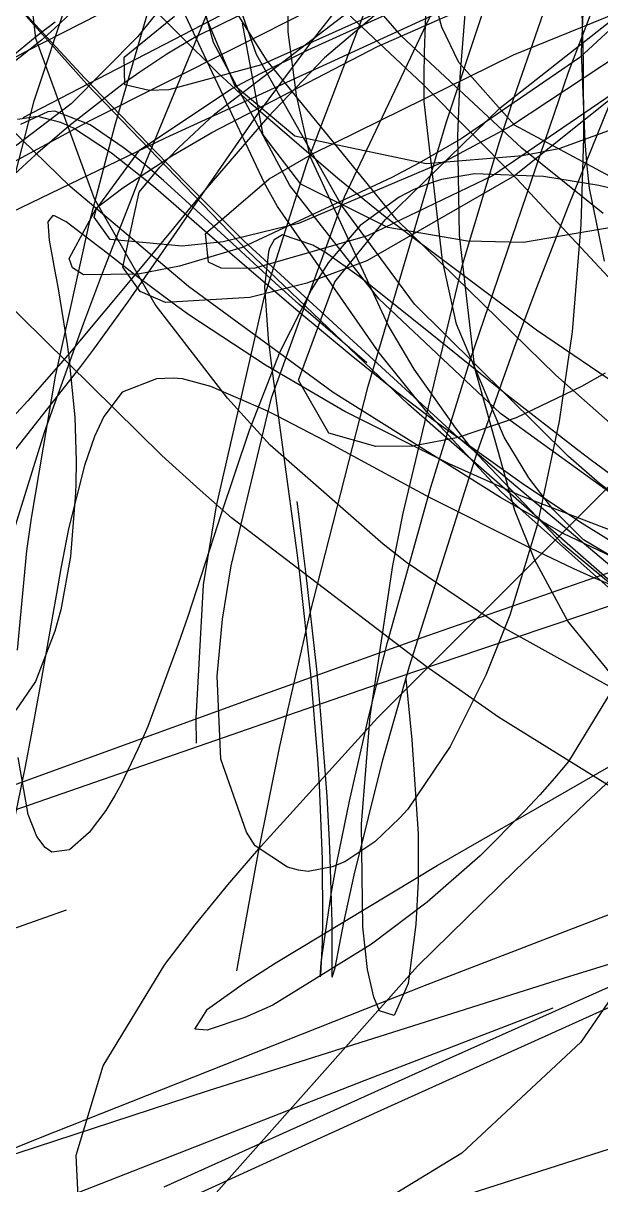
# Model space of a CAD drawing. Header units: metres. Extents: x -307 to 280, y -97 to 158.
# Drawn here: x -32.89 to -23.72, y -10.38 to 8.09 of the extents above; entities that cross this region are included whole.
import ezdxf

# ---------------------------------------------------------------- set-up
doc = ezdxf.new("R2010")
doc.units = ezdxf.units.M

msp = doc.modelspace()

# ---------------------------------------------------------------- linework, layer by layer
for p, q in [((-24.235, 7.309, -1331.336), (-22.203, 12.571, -1327.048)), ((-32.692, 7.847, -1339.526), (-32.971, 10.186, -1341.446)), ((-29.874, 7.784, -1334.704), (-30.525, 10.197, -1336.816)), ((-29.186, 7.589, -1337.84), (-30.106, 10.198, -1339.862)), ((-29.02, 7.488, -1334.466), (-30.635, 10.067, -1336.059)), ((-21.326, 10.062, -1359.69), (-24.055, 7.543, -1357.178)), ((-28.683, 7.95, -1342.802), (-28.696, 9.901, -1344.352)), ((-27.267, 7.718, -1331.365), (-22.956, 9.618, -1327.463)), ((-25.094, 6.914, -1333.603), (-24.144, 9.654, -1331.408)), ((-28.387, 5.857, -1342.855), (-27.025, 9.438, -1341.019)), ((-24.024, 7.635, -1358.548), (-23.943, 9.544, -1357.676)), ((-32.72, 6.852, -1337.347), (-31.889, 9.366, -1335.231)), ((-29.525, 7.089, -1349.764), (-30.379, 9.115, -1343.954)), ((-27.789, 5.327, -1340.719), (-26.01, 9.087, -1337.954)), ((-26.247, 8.028, -1343.16), (-26.556, 9.214, -1340.531)), ((-25.955, 7.238, -1344.326), (-25.801, 9.171, -1343.999)), ((-30.257, 8.897, -1330.595), (-31.072, 7.879, -1331.257)), ((-30.938, 5.904, -1334.701), (-29.704, 8.892, -1332.586)), ((-24.871, 8.912, -1349.531), (-30.637, 6.262, -1348.631)), ((-28.37, 7.664, -1335.966), (-25.679, 8.886, -1332.83)), ((-29.813, 7.311, -1325.239), (-31.197, 8.684, -1326.208)), ((-29.848, 6.646, -1340.479), (-27.051, 8.789, -1336.104)), ((-26.884, 7.882, -1333.377), (-27.645, 8.756, -1333.972)), ((-25.107, 7.587, -1333.566), (-22.068, 8.822, -1330.652)), ((-31.886, 7.121, -1319.308), (-33.194, 8.593, -1319.802)), ((-31.435, 6.474, -1338.156), (-30.808, 8.635, -1336.33)), ((-26.519, 7.63, -1349.12), (-26.482, 8.609, -1348.941)), ((-31.922, 7.218, -1319.243), (-33.083, 8.487, -1319.678)), ((-29.464, 8.364, -1350.146), (-32.899, 6.585, -1349.708)), ((-31.403, 8.377, -1350.61), (-32.845, 7.64, -1350.463)), ((-27.045, 8.441, -1330.359), (-28.107, 7.538, -1332.126)), ((-27.938, 8.427, -1338.095), (-26.547, 7.12, -1339.1)), ((-25.318, 6.745, -1334.843), (-23.307, 8.33, -1332.131)), ((-32.126, 8.257, -1331.758), (-32.397, 8.003, -1331.978)), ((-28.326, 8.303, -1352.637), (-31.838, 6.535, -1352.314)), ((-31.291, 7.55, -1344.02), (-30.493, 8.201, -1340.717)), ((-29.059, 5.547, -1335.747), (-30.321, 8.221, -1337.243)), ((-29.452, 8.216, -1327.616), (-30.154, 7.87, -1328.524)), ((-27.17, 8.297, -1357.633), (-29.107, 7.425, -1354.665)), ((-27.96, 8.252, -1332.265), (-28.251, 7.883, -1332.774)), ((-26.174, 6.503, -1336.49), (-25.575, 8.308, -1335.044)), ((-24.24, 5.167, -1332.056), (-23.018, 8.194, -1329.273)), ((-24.022, 8.271, -1339.866), (-24.002, 7.476, -1340.889)), ((-32.388, 8.104, -1335.254), (-32.673, 7.886, -1335.639)), ((-32.397, 8.003, -1331.978), (-32.604, 7.821, -1332.137)), ((-29.084, 6.314, -1345.679), (-29.412, 8.089, -1341.122)), ((-28.554, 6.947, -1342.044), (-28.683, 7.95, -1342.802)), ((-25.975, 7.464, -1344.514), (-26.247, 8.028, -1343.16)), ((-32.673, 7.886, -1335.639), (-33.606, 7.125, -1336.905)), ((-32.604, 7.821, -1332.137), (-33.48, 7.128, -1332.764)), ((-31.76, 5.297, -1337.606), (-32.692, 7.847, -1339.526)), ((-31.072, 7.879, -1331.257), (-32.13, 6.808, -1331.957)), ((-30.154, 7.87, -1328.524), (-30.613, 7.596, -1329.156)), ((-28.658, 5.51, -1332.949), (-29.874, 7.784, -1334.704)), ((-28.251, 7.883, -1332.774), (-29.178, 6.635, -1334.384)), ((-24.976, 6.101, -1332.154), (-26.884, 7.882, -1333.377)), ((-32.845, 7.64, -1350.463), (-34.868, 6.569, -1350.273)), ((-30.613, 7.596, -1329.156), (-31.043, 7.311, -1329.767)), ((-29.897, 6.35, -1334.685), (-27.267, 7.718, -1331.365)), ((-27.839, 5.196, -1336.036), (-29.186, 7.589, -1337.84)), ((-29.123, 7.288, -1337.002), (-28.37, 7.664, -1335.966)), ((-28.301, 6.011, -1338.202), (-25.107, 7.587, -1333.566)), ((-26.525, 7.248, -1349.184), (-26.519, 7.63, -1349.12)), ((-23.408, 7.602, -1361.728), (-25.139, 6.455, -1360.101)), ((-23.969, 6.203, -1359.091), (-24.024, 7.635, -1358.548)), ((-31.28, 7.107, -1347.955), (-31.291, 7.55, -1344.02)), ((-29.107, 7.425, -1354.665), (-30.58, 7.028, -1351.36)), ((-26.965, 4.97, -1332.955), (-29.02, 7.488, -1334.466)), ((-28.107, 7.538, -1332.126), (-29.016, 6.588, -1333.668)), ((-25.092, 6.467, -1347.309), (-25.975, 7.464, -1344.514)), ((-24.055, 7.543, -1357.178), (-25.935, 6.249, -1355.177)), ((-24.002, 7.476, -1340.889), (-23.994, 6.27, -1342.148)), ((-32.148, 5.491, -1327.166), (-33.918, 7.209, -1328.202)), ((-30.325, 5.565, -1318.723), (-31.922, 7.218, -1319.243)), ((-31.043, 7.311, -1329.767), (-31.304, 7.123, -1330.147)), ((-29.276, 6.812, -1324.938), (-29.813, 7.311, -1325.239)), ((-29.584, 7.045, -1337.699), (-29.123, 7.288, -1337.002)), ((-26.524, 6.845, -1349.247), (-26.525, 7.248, -1349.184)), ((-25.992, 6.295, -1344.461), (-25.955, 7.238, -1344.326)), ((-25.794, 2.73, -1335.767), (-24.235, 7.309, -1331.336)), ((-22.983, 7.339, -1359.919), (-25.437, 5.664, -1357.206)), ((-22.964, 7.361, -1361.461), (-25.088, 5.661, -1359.42)), ((-31.304, 7.123, -1330.147), (-32.171, 6.452, -1331.433)), ((-29.335, 4.476, -1318.522), (-31.886, 7.121, -1319.308)), ((-30.891, 7.02, -1350.192), (-31.28, 7.107, -1347.955)), ((-31.042, 6.078, -1340.9), (-29.584, 7.045, -1337.699)), ((-30.58, 7.028, -1351.36), (-30.891, 7.02, -1350.192)), ((-28.578, 6.295, -1353.005), (-29.525, 7.089, -1349.764)), ((-26.547, 7.12, -1339.1), (-25.059, 5.619, -1339.946)), ((-33.617, 3.377, -1340.62), (-32.72, 6.852, -1337.347)), ((-28.334, 5.968, -1341.329), (-28.554, 6.947, -1342.044)), ((-26.233, 4.314, -1349.438), (-26.524, 6.845, -1349.247)), ((-25.327, 6.202, -1334.192), (-25.094, 6.914, -1333.603)), ((-32.13, 6.808, -1331.957), (-33.258, 5.95, -1332.579)), ((-32.503, 6.679, -1327.356), (-32.937, 6.477, -1329.539)), ((-32.392, 6.69, -1326.883), (-32.503, 6.679, -1327.356)), ((-31.828, 6.471, -1325.137), (-32.392, 6.69, -1326.883)), ((-27.895, 5.622, -1324.358), (-29.276, 6.812, -1324.938)), ((-27.147, 4.962, -1338.238), (-25.318, 6.745, -1334.843)), ((-22.772, 6.68, -1363.207), (-24.384, 6.094, -1361.071)), ((-31.838, 6.535, -1352.314), (-37.017, 3.734, -1351.937)), ((-32.662, 6.603, -1326.352), (-32.987, 6.556, -1327.596)), ((-32.296, 6.51, -1325.263), (-32.662, 6.603, -1326.352)), ((-32.094, 6.422, -1324.753), (-32.296, 6.51, -1325.263)), ((-31.836, 4.943, -1339.487), (-31.435, 6.474, -1338.156)), ((-31.308, 6.115, -1324.013), (-31.828, 6.471, -1325.137)), ((-30.428, 6.105, -1341.688), (-29.848, 6.646, -1340.479)), ((-29.178, 6.635, -1334.384), (-30.198, 5.159, -1336.073)), ((-29.016, 6.588, -1333.668), (-30.009, 5.436, -1335.308)), ((-27.413, 2.319, -1340.251), (-26.174, 6.503, -1336.49)), ((-23.356, 5.533, -1350.994), (-25.092, 6.467, -1347.309)), ((-32.171, 6.452, -1331.433), (-32.697, 5.996, -1332.233)), ((-31.49, 6.022, -1323.629), (-32.094, 6.422, -1324.753)), ((-30.535, 5.979, -1335.677), (-29.897, 6.35, -1334.685)), ((-28.484, 5.53, -1348.218), (-29.084, 6.314, -1345.679)), ((-26.494, 5.852, -1357.579), (-28.578, 6.295, -1353.005)), ((-25.139, 6.455, -1360.101), (-26.199, 5.891, -1358.924)), ((-25.965, 4.721, -1344.627), (-25.992, 6.295, -1344.461)), ((-30.637, 6.262, -1348.631), (-33.076, 5.087, -1348.38)), ((-31.127, 5.975, -1323.683), (-31.308, 6.115, -1324.013)), ((-30.722, 5.8, -1342.402), (-30.428, 6.105, -1341.688)), ((-25.935, 6.249, -1355.177), (-26.612, 5.861, -1354.373)), ((-25.918, 4.247, -1335.895), (-25.327, 6.202, -1334.192)), ((-23.681, 5.066, -1331.433), (-24.976, 6.101, -1332.154)), ((-24.384, 6.094, -1361.071), (-24.961, 5.98, -1360.186)), ((-23.994, 6.27, -1342.148), (-24.035, 4.891, -1343.318)), ((-23.937, 5.814, -1359.222), (-23.969, 6.203, -1359.091)), ((-32.697, 5.996, -1332.233), (-33.044, 5.678, -1332.765)), ((-31.733, 5.126, -1345.222), (-31.042, 6.078, -1340.9)), ((-30.911, 5.562, -1322.858), (-31.49, 6.022, -1323.629)), ((-31.31, 5.469, -1337.191), (-30.535, 5.979, -1335.677)), ((-30.958, 5.837, -1323.404), (-31.127, 5.975, -1323.683)), ((-28.987, 5.615, -1339.546), (-28.301, 6.011, -1338.202)), ((-27.099, 3.287, -1339.464), (-28.334, 5.968, -1341.329)), ((-24.961, 5.98, -1360.186), (-26.494, 5.852, -1357.579)), ((-31.643, 4.091, -1336.026), (-30.938, 5.904, -1334.701)), ((-31.054, 5.4, -1343.397), (-30.722, 5.8, -1342.402)), ((-30.667, 5.586, -1322.993), (-30.958, 5.837, -1323.404)), ((-29.064, 3.745, -1343.846), (-28.387, 5.857, -1342.855)), ((-26.199, 5.891, -1358.924), (-28.523, 4.905, -1355.878)), ((-26.612, 5.861, -1354.373), (-27.038, 5.634, -1353.839)), ((-23.899, 5.466, -1359.329), (-23.937, 5.814, -1359.222)), ((-30.788, 5.461, -1322.714), (-30.911, 5.562, -1322.858)), ((-30.021, 5, -1322.323), (-30.667, 5.586, -1322.993)), ((-29.382, 4.625, -1318.446), (-30.325, 5.565, -1318.723)), ((-29.996, 4.743, -1343.503), (-28.987, 5.615, -1339.546)), ((-27.038, 5.634, -1353.839), (-29.418, 4.522, -1350.573)), ((-28.856, 5.174, -1335.543), (-29.059, 5.547, -1335.747)), ((-27.145, 5.008, -1324.103), (-27.895, 5.622, -1324.358)), ((-25.088, 5.661, -1359.42), (-27.437, 4.309, -1356.725)), ((-25.437, 5.664, -1357.206), (-27.427, 4.706, -1354.302)), ((-26.398, 5.557, -1323.523), (-26.688, 5.443, -1324.197)), ((-26.248, 5.605, -1323.198), (-26.398, 5.557, -1323.523)), ((-25.723, 5.695, -1322.245), (-26.248, 5.605, -1323.198)), ((-24.63, 5.653, -1320.871), (-25.723, 5.695, -1322.245)), ((-25.059, 5.619, -1339.946), (-23.299, 3.728, -1340.628)), ((-23.753, 5.511, -1320.11), (-24.63, 5.653, -1320.871)), ((-30.271, 3.903, -1326.212), (-32.148, 5.491, -1327.166)), ((-31.729, 5.152, -1338.235), (-31.31, 5.469, -1337.191)), ((-31.313, 4.208, -1347.471), (-31.054, 5.4, -1343.397)), ((-29.612, 4.44, -1321.847), (-30.788, 5.461, -1322.714)), ((-30.009, 5.436, -1335.308), (-30.227, 5.173, -1335.651)), ((-27.246, 3.707, -1331.689), (-28.658, 5.51, -1332.949)), ((-27.104, 4.843, -1351.613), (-28.484, 5.53, -1348.218)), ((-26.688, 5.443, -1324.197), (-26.92, 5.321, -1324.802)), ((-23.663, 4.306, -1359.572), (-23.899, 5.466, -1359.329)), ((-22.576, 5.228, -1319.473), (-23.753, 5.511, -1320.11)), ((-30.796, 3.616, -1336.407), (-31.76, 5.297, -1337.606)), ((-30.227, 5.173, -1335.651), (-30.557, 4.772, -1336.161)), ((-28.95, 2.131, -1342.939), (-27.789, 5.327, -1340.719)), ((-27.24, 2.847, -1334.313), (-28.856, 5.174, -1335.543)), ((-26.678, 3.623, -1334.86), (-27.839, 5.196, -1336.036)), ((-26.92, 5.321, -1324.802), (-27.54, 4.875, -1326.655)), ((-32.427, 5.024, -1330.299), (-32.504, 4.929, -1332.303)), ((-32.396, 5.027, -1329.827), (-32.427, 5.024, -1330.299)), ((-32.21, 4.931, -1328.289), (-32.396, 5.027, -1329.827)), ((-32.164, 4.349, -1342.286), (-31.729, 5.152, -1338.235)), ((-31.767, 5.006, -1345.867), (-31.733, 5.126, -1345.222)), ((-31.512, 4.648, -1348.586), (-31.767, 5.006, -1345.867)), ((-30.198, 5.159, -1336.073), (-30.412, 4.846, -1336.403)), ((-29.818, 4.813, -1322.147), (-30.021, 5, -1322.323)), ((-24.742, 3.211, -1323.579), (-27.145, 5.008, -1324.103)), ((-24.735, 3.885, -1333.32), (-24.24, 5.167, -1332.056)), ((-32.504, 4.929, -1332.303), (-32.483, 4.642, -1334.449)), ((-32.382, 2.48, -1341.711), (-31.836, 4.943, -1339.487)), ((-31.714, 4.552, -1326.301), (-32.21, 4.931, -1328.289)), ((-30.412, 4.846, -1336.403), (-31.237, 3.656, -1337.626)), ((-29.502, 4.522, -1321.912), (-29.818, 4.813, -1322.147)), ((-28.523, 4.905, -1355.878), (-29.718, 4.615, -1353.762)), ((-27.54, 4.875, -1326.655), (-28.05, 4.281, -1328.605)), ((-27.942, 3.979, -1340.325), (-27.147, 4.962, -1338.238)), ((-25.836, 4.622, -1353.943), (-27.104, 4.843, -1351.613)), ((-24.435, 2.496, -1331.505), (-26.965, 4.97, -1332.955)), ((-22.884, 4.954, -1358.081), (-24.949, 4.601, -1355.346)), ((-24.035, 4.891, -1343.318), (-24.173, 3.182, -1344.529)), ((-32.483, 4.642, -1334.449), (-32.425, 4.322, -1335.986)), ((-30.371, 4.545, -1352.269), (-31.512, 4.648, -1348.586)), ((-30.557, 4.772, -1336.161), (-31.01, 4.221, -1336.841)), ((-29.953, 4.29, -1347.167), (-29.996, 4.743, -1343.503)), ((-25.986, 1.502, -1317.671), (-29.382, 4.625, -1318.446)), ((-27.427, 4.706, -1354.302), (-29.229, 4.187, -1350.526)), ((-28.908, 4.646, -1338.287), (-28.98, 4.515, -1339.249)), ((-28.778, 4.723, -1337.156), (-28.908, 4.646, -1338.287)), ((-28.295, 4.56, -1334.936), (-28.778, 4.723, -1337.156)), ((-25.718, 2.607, -1344.709), (-25.965, 4.721, -1344.627)), ((-24.949, 4.601, -1355.346), (-25.836, 4.622, -1353.943)), ((-31.629, 4.485, -1326.029), (-31.714, 4.552, -1326.301)), ((-31.119, 4.087, -1324.864), (-31.629, 4.485, -1326.029)), ((-29.418, 4.522, -1350.573), (-30.409, 4.224, -1348.793)), ((-29.718, 4.615, -1353.762), (-30.371, 4.545, -1352.269)), ((-29.456, 4.304, -1321.756), (-29.612, 4.44, -1321.847)), ((-28.894, 3.964, -1321.579), (-29.502, 4.522, -1321.912)), ((-26.773, 2.026, -1317.893), (-29.335, 4.476, -1318.522)), ((-28.997, 4.454, -1339.584), (-29.062, 3.897, -1342.012)), ((-28.98, 4.515, -1339.249), (-28.997, 4.454, -1339.584)), ((-28.091, 4.444, -1334.235), (-28.295, 4.56, -1334.936)), ((-27.555, 4.062, -1332.903), (-28.091, 4.444, -1334.235)), ((-30.691, 1.217, -1322.192), (-33.89, 4.366, -1323.62)), ((-32.425, 4.322, -1335.986), (-32.402, 4.2, -1336.471)), ((-32.111, 4.201, -1343.383), (-32.164, 4.349, -1342.286)), ((-29.748, 4.197, -1348.571), (-29.953, 4.29, -1347.167)), ((-28.563, 3.536, -1321.403), (-29.456, 4.304, -1321.756)), ((-27.437, 4.309, -1356.725), (-28.39, 3.956, -1355.368)), ((-28.05, 4.281, -1328.605), (-28.315, 3.856, -1329.817)), ((-26.857, 0.298, -1339.788), (-25.918, 4.247, -1335.895)), ((-26.01, 3.304, -1349.439), (-26.233, 4.314, -1349.438)), ((-32.402, 4.2, -1336.471), (-32.346, 3.899, -1337.58)), ((-31.01, 4.221, -1336.841), (-32.183, 2.813, -1338.503)), ((-31.937, 4.091, -1344.592), (-32.111, 4.201, -1343.383)), ((-31.068, 4.101, -1347.313), (-31.937, 4.091, -1344.592)), ((-31.933, 3.323, -1336.598), (-31.643, 4.091, -1336.026)), ((-31.036, 3.826, -1349.46), (-31.313, 4.208, -1347.471)), ((-30.455, 3.592, -1323.839), (-31.119, 4.087, -1324.864)), ((-30.409, 4.224, -1348.793), (-31.068, 4.101, -1347.313)), ((-29.229, 4.187, -1350.526), (-29.748, 4.197, -1348.571)), ((-26.455, 3.182, -1331.193), (-27.555, 4.062, -1332.903)), ((-32.346, 3.899, -1337.58), (-32.194, 2.982, -1340.431)), ((-27.973, 2.22, -1325.197), (-30.271, 3.903, -1326.212)), ((-28.39, 3.956, -1355.368), (-29.293, 3.73, -1353.862)), ((-29.062, 3.897, -1342.012), (-29.002, 3.069, -1344.35)), ((-28.516, 3.623, -1321.42), (-28.894, 3.964, -1321.579)), ((-28.519, 2.415, -1344.645), (-27.942, 3.979, -1340.325)), ((-25.063, 3.011, -1334.22), (-24.735, 3.885, -1333.32)), ((-30.636, 3.651, -1350.953), (-31.036, 3.826, -1349.46)), ((-29.293, 3.73, -1353.862), (-30.636, 3.651, -1350.953)), ((-29.825, 0.419, -1345.21), (-29.064, 3.745, -1343.846)), ((-28.315, 3.856, -1329.817), (-28.818, 2.863, -1332.403)), ((-25.311, 1.883, -1330.524), (-27.246, 3.707, -1331.689)), ((-31.237, 3.656, -1337.626), (-31.779, 2.907, -1338.36)), ((-29.65, 2.126, -1335.38), (-30.796, 3.616, -1336.407)), ((-30.249, 3.443, -1323.573), (-30.455, 3.592, -1323.839)), ((-27.683, 2.806, -1321.212), (-28.563, 3.536, -1321.403)), ((-27.436, 2.691, -1321.178), (-28.516, 3.623, -1321.42)), ((-24.23, 1.2, -1333.036), (-26.678, 3.623, -1334.86)), ((-29.047, 2.651, -1322.549), (-30.249, 3.443, -1323.573)), ((-32.555, 1.586, -1337.926), (-31.933, 3.323, -1336.598)), ((-26.684, 2.591, -1338.987), (-27.099, 3.287, -1339.464)), ((-25.524, 2.431, -1330.205), (-26.455, 3.182, -1331.193)), ((-25.253, 1.506, -1349.189), (-26.01, 3.304, -1349.439)), ((-22.555, 1.717, -1323.32), (-24.742, 3.211, -1323.579)), ((-24.173, 3.182, -1344.529), (-24.38, 1.762, -1345.382)), ((-32.194, 2.982, -1340.431), (-32.175, 2.829, -1340.821)), ((-29.002, 3.069, -1344.35), (-28.943, 2.592, -1345.402)), ((-25.68, 1.283, -1336.135), (-25.063, 3.011, -1334.22)), ((-32.183, 2.813, -1338.503), (-32.819, 2.087, -1339.314)), ((-32.175, 2.829, -1340.821), (-32.076, 1.828, -1343.195)), ((-31.779, 2.907, -1338.36), (-31.986, 2.632, -1338.624)), ((-28.818, 2.863, -1332.403), (-29.305, 1.615, -1335.3)), ((-27.005, 2.263, -1321.142), (-27.683, 2.806, -1321.212)), ((-26.487, 1.915, -1333.831), (-27.24, 2.847, -1334.313)), ((-31.986, 2.632, -1338.624), (-33.019, 1.316, -1339.874)), ((-27.785, 1.916, -1321.901), (-29.047, 2.651, -1322.549)), ((-28.943, 2.592, -1345.402), (-28.764, 1.271, -1347.911)), ((-26.022, 1.652, -1338.349), (-26.684, 2.591, -1338.987)), ((-26.418, 0.716, -1337.96), (-25.794, 2.73, -1335.767)), ((-25.084, 0.344, -1344.549), (-25.718, 2.607, -1344.709)), ((-32.763, 0.221, -1343.835), (-32.382, 2.48, -1341.711)), ((-30.776, 2.435, -1326.759), (-31.321, 2.221, -1328.564)), ((-30.513, 2.447, -1326.091), (-30.776, 2.435, -1326.759)), ((-30.366, 2.435, -1325.763), (-30.513, 2.447, -1326.091)), ((-29.912, 2.316, -1324.966), (-30.366, 2.435, -1325.763)), ((-28.04, 1.573, -1348.569), (-28.519, 2.415, -1344.645)), ((-25.209, 2.178, -1329.922), (-25.524, 2.431, -1330.205)), ((-23.57, 1.731, -1331.061), (-24.435, 2.496, -1331.505)), ((-23.65, 2.523, -1357.649), (-24.028, 2.315, -1357.125)), ((-31.321, 2.221, -1328.564), (-31.616, 1.837, -1330.056)), ((-29.033, 1.93, -1323.973), (-29.912, 2.316, -1324.966)), ((-28.341, -1.31, -1344.047), (-27.413, 2.319, -1340.251)), ((-25.311, 0.551, -1324.177), (-27.973, 2.22, -1325.197)), ((-26.371, 1.773, -1321.128), (-27.005, 2.263, -1321.142)), ((-24.028, 2.315, -1357.125), (-25.065, 1.815, -1355.586)), ((-32.819, 2.087, -1339.314), (-33.526, 1.319, -1340.157)), ((-28.974, 1.379, -1334.872), (-29.65, 2.126, -1335.38)), ((-29.589, -0.538, -1344.714), (-28.95, 2.131, -1342.939)), ((-24.092, 1.308, -1329.178), (-25.209, 2.178, -1329.922)), ((-28.863, 1.847, -1323.815), (-29.033, 1.93, -1323.973)), ((-28.09, 1.442, -1323.295), (-28.863, 1.847, -1323.815)), ((-26.129, 1.084, -1321.463), (-27.785, 1.916, -1321.901)), ((-23.36, -0.968, -1317.277), (-26.773, 2.026, -1317.893)), ((-25.299, 0.634, -1333.178), (-26.487, 1.915, -1333.831)), ((-23.022, 0.224, -1329.552), (-25.311, 1.883, -1330.524)), ((-32.076, 1.828, -1343.195), (-32.053, 1.127, -1344.603)), ((-31.616, 1.837, -1330.056), (-31.76, 1.521, -1330.996)), ((-24.929, 0.744, -1321.273), (-26.371, 1.773, -1321.128)), ((-25.065, 1.815, -1355.586), (-25.984, 1.501, -1354.008)), ((-24.38, 1.762, -1345.382), (-24.732, 0.112, -1346.253)), ((-33.705, -2.102, -1340.947), (-32.555, 1.586, -1337.926)), ((-31.76, 1.521, -1330.996), (-31.918, 1.06, -1332.196)), ((-29.305, 1.615, -1335.3), (-29.755, 0.274, -1338.148)), ((-27.291, 1.358, -1351.08), (-28.04, 1.573, -1348.569)), ((-25.984, 1.501, -1354.008), (-26.705, 1.365, -1352.535)), ((-25.78, 1.337, -1338.134), (-26.022, 1.652, -1338.349)), ((-22.594, -1.362, -1317.132), (-25.986, 1.502, -1317.671)), ((-24.864, 0.863, -1349.019), (-25.253, 1.506, -1349.189)), ((-27.176, -0.192, -1333.821), (-28.974, 1.379, -1334.872)), ((-27.343, 1.037, -1322.961), (-28.09, 1.442, -1323.295)), ((-26.705, 1.365, -1352.535), (-27.291, 1.358, -1351.08)), ((-27.269, -2.954, -1326.169), (-22.925, 1.395, -1321.967)), ((-24.316, -0.2, -1337.077), (-25.78, 1.337, -1338.134)), ((-23.867, 1.136, -1329.049), (-24.092, 1.308, -1329.178)), ((-32.053, 1.127, -1344.603), (-32.059, 0.774, -1345.248)), ((-30.084, 0.666, -1321.942), (-30.691, 1.217, -1322.192)), ((-28.764, 1.271, -1347.911), (-28.547, -0.33, -1350.301)), ((-26.76, -2.13, -1340.676), (-25.68, 1.283, -1336.135)), ((-23.739, 0.771, -1332.711), (-24.23, 1.2, -1333.036)), ((-22.656, 0.248, -1328.545), (-23.867, 1.136, -1329.049)), ((-31.918, 1.06, -1332.196), (-32.174, 0.052, -1334.466)), ((-26.44, 0.551, -1322.723), (-27.343, 1.037, -1322.961)), ((-24.98, 0.572, -1321.321), (-26.129, 1.084, -1321.463)), ((-32.059, 0.774, -1345.248), (-32.066, 0.621, -1345.514)), ((-24.015, 0.137, -1321.44), (-24.929, 0.744, -1321.273)), ((-24.481, 0.365, -1348.832), (-24.864, 0.863, -1349.019)), ((-21.948, -0.564, -1331.685), (-23.739, 0.771, -1332.711)), ((-32.066, 0.621, -1345.514), (-32.143, -0.387, -1347.173)), ((-29.583, 0.225, -1321.742), (-30.084, 0.666, -1321.942)), ((-27.105, -1.754, -1341.035), (-26.418, 0.716, -1337.96)), ((-23.261, -1.182, -1332.27), (-25.299, 0.634, -1333.178)), ((-23.308, -0.072, -1321.321), (-24.98, 0.572, -1321.321)), ((-30.028, -0.839, -1345.674), (-29.825, 0.419, -1345.21)), ((-28.548, 0.483, -1350.406), (-28.512, 0.199, -1350.816)), ((-24.844, -0.252, -1322.623), (-26.44, 0.551, -1322.723)), ((-24.319, -0.021, -1323.823), (-25.311, 0.551, -1324.177)), ((-32.837, -0.299, -1344.332), (-32.763, 0.221, -1343.835)), ((-29.755, 0.274, -1338.148), (-29.866, -0.072, -1338.845)), ((-26.495, -2.139, -1320.663), (-29.583, 0.225, -1321.742)), ((-28.512, 0.199, -1350.816), (-28.452, -0.293, -1351.487)), ((-27.025, -0.531, -1340.661), (-26.857, 0.298, -1339.788)), ((-21.193, 0.193, -1336.317), (-26.472, -1.649, -1335.748)), ((-24.77, -0.437, -1344.431), (-25.084, 0.344, -1344.549)), ((-23.994, -0.124, -1348.574), (-24.481, 0.365, -1348.832)), ((-32.174, 0.052, -1334.466), (-32.297, -0.582, -1335.699)), ((-24.732, 0.112, -1346.253), (-25.164, -1.319, -1346.915)), ((-23.169, -0.392, -1321.643), (-24.015, 0.137, -1321.44)), ((-29.866, -0.072, -1338.845), (-30.281, -1.343, -1341.355)), ((-20.495, -1.863, -1322.658), (-24.319, -0.021, -1323.823)), ((-22.828, -0.816, -1347.898), (-23.994, -0.124, -1348.574)), ((-32.987, -1.876, -1345.873), (-32.837, -0.299, -1344.332)), ((-28.547, -0.33, -1350.301), (-28.507, -0.667, -1350.714)), ((-28.452, -0.293, -1351.487), (-28.411, -0.634, -1351.917)), ((-26.805, -0.484, -1333.626), (-27.176, -0.192, -1333.821)), ((-24.149, -0.583, -1322.648), (-24.844, -0.252, -1322.623)), ((-22.778, -1.484, -1336.164), (-24.316, -0.2, -1337.077)), ((-32.143, -0.387, -1347.173), (-32.295, -1.237, -1348.352)), ((-29.727, -1.383, -1345.267), (-29.589, -0.538, -1344.714)), ((-27.382, -2.928, -1343.458), (-27.025, -0.531, -1340.661)), ((-25.326, -1.488, -1332.956), (-26.805, -0.484, -1333.626)), ((-24.242, -1.415, -1344.196), (-24.77, -0.437, -1344.431)), ((-32.297, -0.582, -1335.699), (-32.368, -0.976, -1336.421)), ((-28.507, -0.667, -1350.714), (-28.33, -2.259, -1352.483)), ((-28.411, -0.634, -1351.917), (-28.238, -2.177, -1353.659)), ((-23.832, -0.73, -1322.671), (-24.149, -0.583, -1322.648)), ((-23.963, -4.309, -1308.037), (-20.019, -0.618, -1304.71)), ((-21.999, -1.49, -1323), (-23.832, -0.73, -1322.671)), ((-30.146, -2.966, -1346.339), (-30.028, -0.839, -1345.674)), ((-32.368, -0.976, -1336.421), (-32.622, -2.414, -1338.912)), ((-32.295, -1.237, -1348.352), (-32.391, -1.577, -1348.749)), ((-23.492, -1.146, -1335.954), (-25.632, -1.867, -1335.766)), ((-30.281, -1.343, -1341.355), (-30.431, -1.78, -1342.189)), ((-29.813, -2.289, -1345.853), (-29.727, -1.383, -1345.267)), ((-28.687, -2.811, -1345.79), (-28.341, -1.31, -1344.047)), ((-25.164, -1.319, -1346.915), (-25.544, -2.277, -1347.311)), ((-23.285, -2.588, -1343.708), (-24.242, -1.415, -1344.196)), ((-22.806, -1.299, -1361.866), (-24.23, -3.646, -1360.582)), ((-32.391, -1.577, -1348.749), (-32.697, -2.375, -1349.536)), ((-26.472, -1.649, -1335.748), (-29.121, -2.599, -1335.623)), ((-23.393, -2.559, -1332.233), (-25.326, -1.488, -1332.956)), ((-30.431, -1.78, -1342.189), (-30.915, -3.091, -1344.66)), ((-27.288, -2.458, -1341.983), (-27.105, -1.754, -1341.035)), ((-25.632, -1.867, -1335.766), (-27.256, -2.42, -1335.664)), ((-28.238, -2.177, -1353.659), (-28.171, -2.901, -1354.274)), ((-27.183, -3.621, -1342.997), (-26.76, -2.13, -1340.676)), ((-25.346, -2.942, -1320.296), (-26.495, -2.139, -1320.663)), ((-32.697, -2.375, -1349.536), (-33.013, -2.831, -1349.755)), ((-29.755, -3.61, -1346.712), (-29.813, -2.289, -1345.853)), ((-28.33, -2.259, -1352.483), (-28.219, -3.603, -1353.602)), ((-26.816, -2.335, -1347.952), (-26.72, -3.302, -1349.275)), ((-25.544, -2.277, -1347.311), (-26.11, -3.41, -1347.735)), ((-32.622, -2.414, -1338.912), (-32.767, -3.222, -1340.189)), ((-27.256, -2.42, -1335.664), (-28.698, -2.916, -1335.602)), ((-27.41, -2.949, -1342.672), (-27.288, -2.458, -1341.983)), ((-29.121, -2.599, -1335.623), (-36.355, -5.23, -1335.603)), ((-28.698, -2.916, -1335.602), (-33.598, -4.62, -1335.521)), ((-28.824, -3.432, -1346.549), (-28.687, -2.811, -1345.79)), ((-28.171, -2.901, -1354.274), (-28.07, -4.206, -1355.126)), ((-27.713, -4.278, -1344.75), (-27.41, -2.949, -1342.672)), ((-27.522, -4.642, -1345.726), (-27.382, -2.928, -1343.458)), ((-26.318, -5.299, -1331.974), (-22.132, -2.888, -1327.08)), ((-22.945, -4.437, -1319.61), (-25.346, -2.942, -1320.296)), ((-30.915, -3.091, -1344.66), (-31.071, -3.451, -1345.329)), ((-30.144, -3.357, -1346.449), (-30.146, -2.966, -1346.339)), ((-29.122, -4.997, -1328.72), (-27.269, -2.954, -1326.169)), ((-32.767, -3.222, -1340.189), (-32.869, -3.752, -1340.992)), ((-26.72, -3.302, -1349.275), (-26.622, -4.798, -1351.045)), ((-31.071, -3.451, -1345.329), (-31.344, -4.02, -1346.39)), ((-29.161, -5.116, -1348.861), (-28.824, -3.432, -1346.549)), ((-26.11, -3.41, -1347.735), (-26.783, -4.403, -1348.053)), ((-32.817, -4.492, -1348.395), (-32.975, -3.584, -1347.552)), ((-29.348, -4.769, -1347.515), (-29.755, -3.61, -1346.712)), ((-28.219, -3.603, -1353.602), (-28.195, -4.019, -1353.852)), ((-27.635, -5.453, -1346.575), (-27.183, -3.621, -1342.997)), ((-24.23, -3.646, -1360.582), (-24.454, -3.911, -1360.315)), ((-32.869, -3.752, -1340.992), (-33.047, -4.629, -1342.278)), ((-31.344, -4.02, -1346.39), (-31.438, -4.189, -1346.709)), ((-28.195, -4.019, -1353.852), (-28.145, -5.2, -1354.371)), ((-24.454, -3.911, -1360.315), (-24.687, -4.175, -1360.023)), ((-31.438, -4.189, -1346.709), (-31.584, -4.425, -1347.161)), ((-28.07, -4.206, -1355.126), (-28.032, -4.908, -1355.358)), ((-24.687, -4.175, -1360.023), (-24.921, -4.427, -1359.717)), ((-31.584, -4.425, -1347.161), (-31.845, -4.778, -1347.865)), ((-27.911, -5.258, -1346.51), (-27.713, -4.278, -1344.75)), ((-26.783, -4.403, -1348.053), (-26.912, -4.544, -1348.089)), ((-24.921, -4.427, -1359.717), (-25.636, -5.148, -1358.718)), ((-25.081, -5.378, -1309.101), (-23.963, -4.309, -1308.037)), ((-32.679, -4.839, -1348.672), (-32.817, -4.492, -1348.395)), ((-26.912, -4.544, -1348.089), (-27.311, -4.925, -1348.175)), ((-31.845, -4.778, -1347.865), (-32.159, -5.049, -1348.486)), ((-29.21, -4.99, -1347.68), (-29.348, -4.769, -1347.515)), ((-27.501, -6.273, -1348.304), (-27.522, -4.642, -1345.726)), ((-26.622, -4.798, -1351.045), (-26.618, -5.086, -1351.323)), ((-32.546, -5.014, -1348.768), (-32.679, -4.839, -1348.672)), ((-28.032, -4.908, -1355.358), (-28.021, -5.191, -1355.385)), ((-27.311, -4.925, -1348.175), (-27.785, -5.244, -1348.21)), ((-32.439, -5.088, -1348.768), (-32.546, -5.014, -1348.768)), ((-32.159, -5.049, -1348.486), (-32.439, -5.088, -1348.768)), ((-29.643, -5.606, -1329.569), (-29.122, -4.997, -1328.72)), ((-29.448, -6.68, -1351.526), (-29.161, -5.116, -1348.861)), ((-28.694, -5.328, -1348.008), (-29.21, -4.99, -1347.68)), ((-26.618, -5.086, -1351.323), (-26.619, -5.349, -1351.56)), ((-25.636, -5.148, -1358.718), (-26.476, -5.883, -1357.378)), ((-28.894, -6.852, -1337.113), (-26.318, -5.299, -1331.974)), ((-28.522, -5.377, -1348.081), (-28.694, -5.328, -1348.008)), ((-27.988, -5.322, -1348.197), (-28.366, -5.394, -1348.133)), ((-28.145, -5.2, -1354.371), (-28.138, -6.179, -1354.362)), ((-28.021, -5.191, -1355.385), (-27.994, -6.208, -1355.21)), ((-27.997, -5.725, -1347.439), (-27.911, -5.258, -1346.51)), ((-27.785, -5.244, -1348.21), (-27.988, -5.322, -1348.197)), ((-26.619, -5.349, -1351.56), (-26.623, -5.547, -1351.727)), ((-28.366, -5.394, -1348.133), (-28.522, -5.377, -1348.081)), ((-27.8, -6.207, -1348.409), (-27.635, -5.453, -1346.575)), ((-26.633, -6.899, -1310.751), (-25.081, -5.378, -1309.101)), ((-21.907, -5.434, -1339.828), (-26.483, -7.197, -1340.09)), ((-22.24, -5.484, -1368.335), (-24.035, -8.108, -1365.587)), ((-30.163, -6.244, -1330.534), (-29.643, -5.606, -1329.569)), ((-26.623, -5.547, -1351.727), (-26.655, -6.238, -1352.243)), ((-28.141, -6.693, -1350.01), (-27.997, -5.725, -1347.439)), ((-26.476, -5.883, -1357.378), (-27.362, -6.55, -1355.723)), ((-32.211, -6.009, -1337.782), (-40.313, -8.883, -1337.989)), ((-30.646, -6.875, -1331.575), (-30.163, -6.244, -1330.534)), ((-28.138, -6.179, -1354.362), (-28.146, -6.515, -1354.119)), ((-27.994, -6.208, -1355.21), (-27.993, -6.647, -1354.739)), ((-27.94, -6.925, -1351.027), (-27.8, -6.207, -1348.409)), ((-27.425, -6.953, -1349.584), (-27.501, -6.273, -1348.304)), ((-26.655, -6.238, -1352.243), (-26.781, -7.176, -1352.644)), ((-27.362, -6.55, -1355.723), (-28.931, -7.519, -1352.027)), ((-28.146, -6.515, -1354.119), (-28.174, -7.046, -1353.108)), ((-22.802, -6.629, -1343.5), (-24.3, -7.093, -1343.445)), ((-29.502, -6.977, -1352.105), (-29.448, -6.68, -1351.526)), ((-28.16, -6.848, -1350.517), (-28.141, -6.693, -1350.01)), ((-27.993, -6.647, -1354.739), (-27.992, -7.055, -1353.588)), ((-22.515, -6.752, -1339.428), (-26.129, -8.367, -1339.695)), ((-31.625, -8.485, -1334.927), (-30.646, -6.875, -1331.575)), ((-30.648, -11.42, -1317.076), (-26.633, -6.899, -1310.751)), ((-29.394, -7.174, -1338.515), (-28.894, -6.852, -1337.113)), ((-28.177, -7.068, -1352.716), (-28.16, -6.848, -1350.517)), ((-27.988, -7.077, -1353.149), (-27.94, -6.925, -1351.027)), ((-27.323, -7.393, -1350.597), (-27.425, -6.953, -1349.584)), ((-26.483, -7.197, -1340.09), (-32.652, -9.64, -1340.761)), ((-29.966, -7.586, -1340.957), (-29.394, -7.174, -1338.515)), ((-24.3, -7.093, -1343.445), (-29.956, -8.881, -1343.409)), ((-28.174, -7.046, -1353.108), (-28.177, -7.068, -1352.716)), ((-27.992, -7.055, -1353.588), (-27.988, -7.077, -1353.149)), ((-22.606, -7.115, -1340.13), (-27.215, -9.193, -1340.495)), ((-26.781, -7.176, -1352.644), (-27.004, -7.687, -1352.27)), ((-28.931, -7.519, -1352.027), (-29.373, -7.715, -1350.472)), ((-24.483, -7.568, -1340.497), (-27.467, -8.72, -1340.731)), ((-27.236, -7.609, -1351.228), (-27.323, -7.393, -1350.597)), ((-30.167, -7.902, -1345.121), (-29.966, -7.586, -1340.957)), ((-29.373, -7.715, -1350.472), (-29.973, -7.917, -1347.51)), ((-27.004, -7.687, -1352.27), (-27.236, -7.609, -1351.228)), ((-29.973, -7.917, -1347.51), (-30.167, -7.902, -1345.121)), ((-24.035, -8.108, -1365.587), (-25.929, -9.872, -1362.066)), ((-32.052, -9.907, -1339.093), (-31.625, -8.485, -1334.927)), ((-26.129, -8.367, -1339.695), (-30.66, -10.416, -1340.202)), ((-27.467, -8.72, -1340.731), (-33.932, -11.247, -1341.468)), ((-29.956, -8.881, -1343.409), (-34.247, -10.287, -1343.632)), ((-27.215, -9.193, -1340.495), (-28.412, -9.739, -1340.632)), ((-22.853, -9.571, -1333.585), (-27.178, -10.96, -1333.451)), ((-32.652, -9.64, -1340.761), (-37.084, -11.43, -1341.461)), ((-28.412, -9.739, -1340.632), (-30.903, -10.878, -1340.951)), ((-32.022, -10.569, -1341.689), (-32.052, -9.907, -1339.093)), ((-25.929, -9.872, -1362.066), (-27.227, -10.667, -1359.254))]:
    msp.add_line(p, q)

doc.saveas('drawing.dxf')
